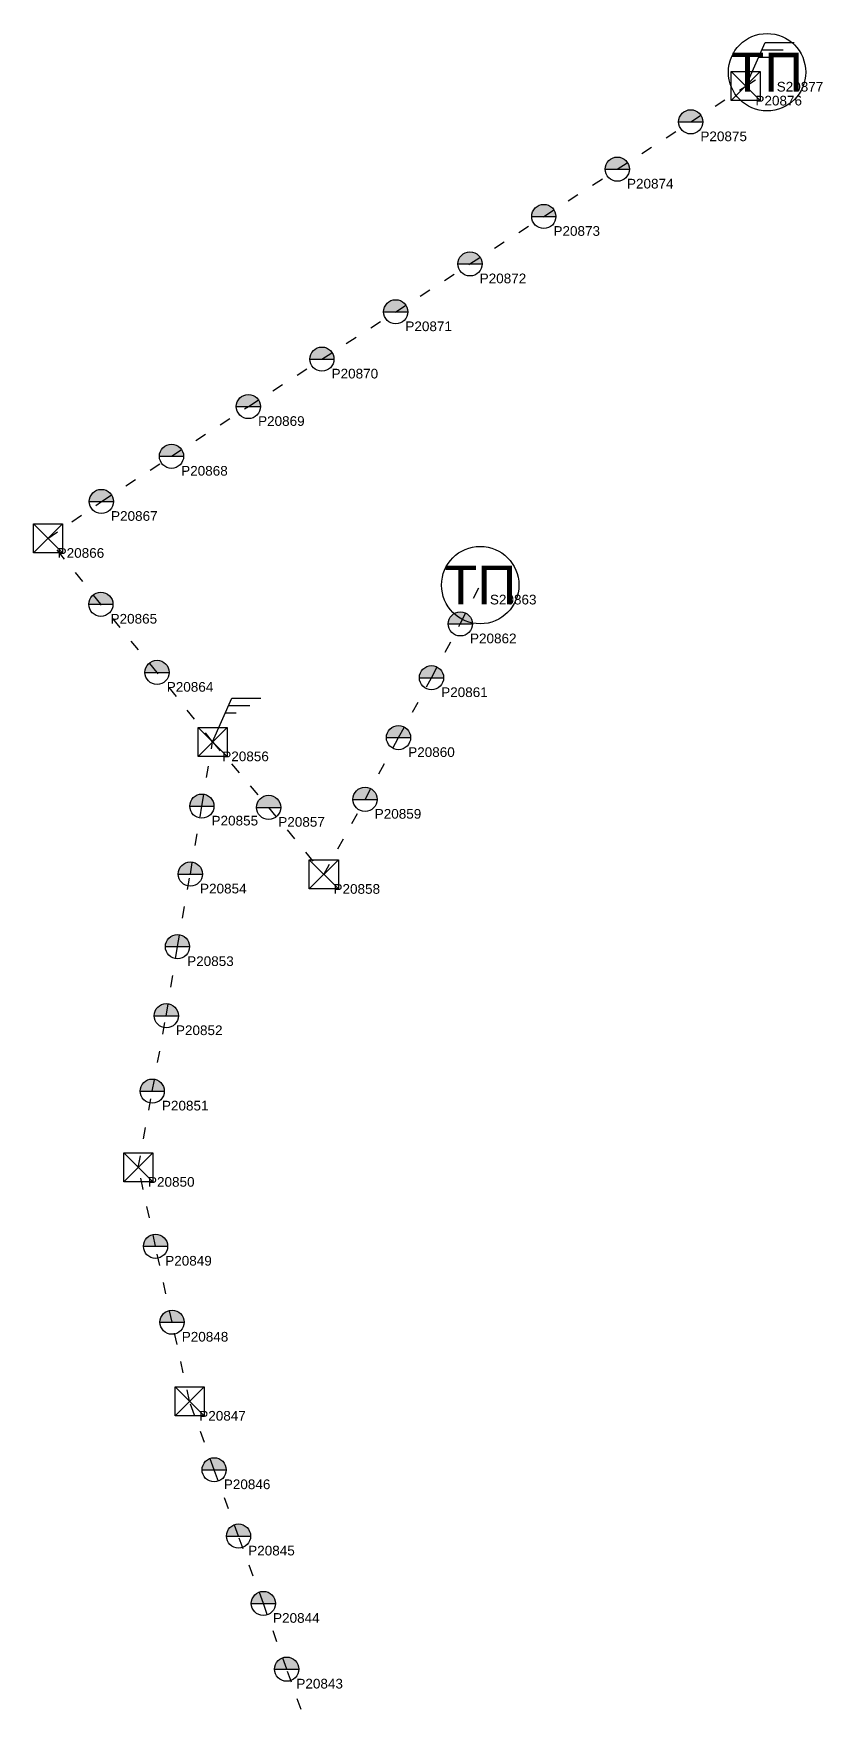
# Model space of a CAD drawing. Header units: metres. Extents: x 290871 to 312669, y 4834049 to 4844724.
# Drawn here: x 302409 to 303225, y 4838425 to 4840152 of the extents above; entities that cross this region are included whole.
import ezdxf
from ezdxf.enums import TextEntityAlignment as Align

# ---------------------------------------------------------------- set-up
doc = ezdxf.new("R2010")
doc.units = ezdxf.units.M
doc.header["$MEASUREMENT"] = 0
doc.linetypes.add('ACAD_ISO03W100', pattern=[30, 12, -18])
for name, color, linetype, lineweight in [('1_4', 7, 'Continuous', 25), ('21_2', 200, 'ACAD_ISO03W100', 25), ('28_2', 7, 'Continuous', 25), ('28_3', 7, 'Continuous', 25), ('57_2', 7, 'Continuous', 30), ('8_1', 140, 'Continuous', 25)]:
    doc.layers.add(name, color=color, linetype=linetype, lineweight=lineweight)
doc.styles.get("Standard").update_dxf_attribs({"font": 'arial.ttf', "height": 2})

# ---------------------------------------------------------------- blocks, each defined once
blk = doc.blocks.new('SECTIONALIZER-8_1')
at = {"layer": '8_1'}
for points in [[(0, 0), (2, 4.5)], [(1.67, 3.75), (3.86, 3.75)], [(2, 4.5), (5, 4.5)], [(1.33, 3), (2.43, 3)]]:
    blk.add_lwpolyline(points, dxfattribs=at)
blk = doc.blocks.new('TP-1_4')
at = {"layer": '1_4'}
blk.add_circle((0, 0), 4, dxfattribs=at)
at = {"layer": '1_4', "insert": (0, 0), "char_height": 4, "attachment_point": 5}
blk.add_mtext_dynamic_manual_height_columns('ТП', width=5.0652, gutter_width=75, heights=[0], dxfattribs=at)
at = {"layer": '1_4'}
blk.add_attdef('FIELD_ID', (4.98, 0.01), '', height=4, dxfattribs=at)
blk = doc.blocks.new('PYLON-MV-28_3')
at = {"layer": '28_3'}
blk.add_lwpolyline([(-1.5, 1.5), (1.5, 1.5), (1.5, -1.5), (-1.5, -1.5)], close=True, dxfattribs=at)
for points in [[(-1.5, 1.5), (1.5, -1.5)], [(-1.5, -1.5), (1.5, 1.5)]]:
    blk.add_lwpolyline(points, dxfattribs=at)
blk.add_attdef('FIELD_ID', (2.57, 0), '', height=2, dxfattribs=at)
blk = doc.blocks.new('PYLON-MV-28_2')
at = {"layer": '28_2'}
blk.add_hatch(color=256, dxfattribs=at).paths.add_polyline_path([(-1.25, 0), (1.25, 0, 1)])
blk.add_line((-1.25, 0), (1.25, 0), dxfattribs=at)
blk.add_circle((0, 0), 1.25, dxfattribs=at)
blk.add_attdef('FIELD_ID', (2.57, 0), '', height=2, dxfattribs=at)

msp = doc.modelspace()

# ---------------------------------------------------------------- linework, layer by layer
at = {"layer": '21_2'}
for points in [[(303145.9, 4840098), (303167.9, 4840112.4)], [(302594.7, 4839420.4), (302537.3, 4839492.2), (302479.2, 4839562.6), (302424.5, 4839630.6), (302479.7, 4839668.8), (302552.2, 4839715.5), (302631.7, 4839766.9), (302707.7, 4839815.9), (302784, 4839864.8), (302860.8, 4839914.3), (302937.1, 4839963.3), (303013.1, 4840012.2), (303089, 4840061.1), (303145.9, 4840098)], [(302594.7, 4839420.4), (302652.6, 4839352.7), (302709.7, 4839283.4), (302752.3, 4839361), (302786.9, 4839424.8), (302821, 4839486.7), (302850.8, 4839542.3), (302871.4, 4839582.4)], [(302625.1, 4837844.4), (302636.9, 4837927.5), (302647.2, 4838009.2), (302655.8, 4838073.7), (302666.7, 4838159), (302677.1, 4838237.4), (302687, 4838314.1), (302696.4, 4838392.1), (302671.3, 4838462.2), (302647.2, 4838530.1), (302621.5, 4838599.7), (302596.3, 4838668.2), (302570.9, 4838739), (302552.8, 4838820.7), (302535.7, 4838899.2), (302517.9, 4838980.7), (302532.3, 4839059.5), (302546.8, 4839137.4), (302558.4, 4839208.8), (302571.7, 4839283.8), (302583.6, 4839354), (302594.7, 4839420.4)]]:
    msp.add_lwpolyline(points, dxfattribs=at)

# ---------------------------------------------------------------- block references
at = {"layer": '1_4', "xscale": 10, "yscale": 10}
for p in [(303167.9, 4840112.4), (302871.4, 4839582.4)]:
    msp.add_blockref('TP-1_4', p, dxfattribs=at)
at = {"layer": '28_2', "xscale": 10, "yscale": 10}
for p in [(303089, 4840061.1), (303013.1, 4840012.2), (302937.1, 4839963.3), (302860.8, 4839914.3), (302784, 4839864.8), (302707.7, 4839815.9), (302631.7, 4839766.9), (302552.2, 4839715.5), (302479.7, 4839668.8), (302479.2, 4839562.6), (302850.8, 4839542.3), (302537.3, 4839492.2), (302821, 4839486.7), (302786.9, 4839424.8), (302752.3, 4839361), (302583.6, 4839354), (302652.6, 4839352.7), (302571.7, 4839283.8), (302558.4, 4839208.8), (302546.8, 4839137.4), (302532.3, 4839059.5), (302535.7, 4838899.2), (302552.8, 4838820.7), (302596.3, 4838668.2), (302621.5, 4838599.7), (302647.2, 4838530.1), (302671.3, 4838462.2)]:
    msp.add_blockref('PYLON-MV-28_2', p, dxfattribs=at)
at = {"layer": '28_3', "xscale": 10, "yscale": 10}
for p in [(303145.9, 4840098), (302424.5, 4839630.6), (302594.7, 4839420.4), (302709.7, 4839283.4), (302517.9, 4838980.7), (302570.9, 4838739)]:
    msp.add_blockref('PYLON-MV-28_3', p, dxfattribs=at)
at = {"layer": '8_1', "xscale": 10, "yscale": 10}
for p in [(303145.9, 4840098), (302594.7, 4839420.4)]:
    msp.add_blockref('SECTIONALIZER-8_1', p, dxfattribs=at)

# ---------------------------------------------------------------- texts
at = {"layer": '57_2'}
for s, p in [('S20877', (303177.9, 4840102.4)), ('P20876', (303155.9, 4840088)), ('P20875', (303099, 4840051.1)), ('P20874', (303023.1, 4840002.2)), ('P20873', (302947.1, 4839953.3)), ('P20872', (302870.8, 4839904.3)), ('P20871', (302794, 4839854.8)), ('P20870', (302717.7, 4839805.9)), ('P20869', (302641.7, 4839756.9)), ('P20868', (302562.2, 4839705.5)), ('P20867', (302489.7, 4839658.8)), ('P20866', (302434.5, 4839620.6)), ('S20863', (302881.4, 4839572.4)), ('P20865', (302489.2, 4839552.6)), ('P20862', (302860.8, 4839532.3)), ('P20864', (302547.3, 4839482.2)), ('P20861', (302831, 4839476.7)), ('P20856', (302604.7, 4839410.4)), ('P20860', (302796.9, 4839414.8)), ('P20855', (302593.6, 4839344)), ('P20857', (302662.6, 4839342.7)), ('P20859', (302762.3, 4839351)), ('P20854', (302581.7, 4839273.8)), ('P20858', (302719.7, 4839273.4)), ('P20853', (302568.4, 4839198.8)), ('P20852', (302556.8, 4839127.4)), ('P20851', (302542.3, 4839049.5)), ('P20850', (302527.9, 4838970.7)), ('P20849', (302545.7, 4838889.2)), ('P20848', (302562.8, 4838810.7)), ('P20847', (302580.9, 4838729)), ('P20846', (302606.3, 4838658.2)), ('P20845', (302631.5, 4838589.7)), ('P20844', (302657.2, 4838520.1)), ('P20843', (302681.3, 4838452.2))]:
    msp.add_text(s, height=10, dxfattribs=at).set_placement(p, align=Align.TOP_LEFT)

doc.saveas('drawing.dxf')
